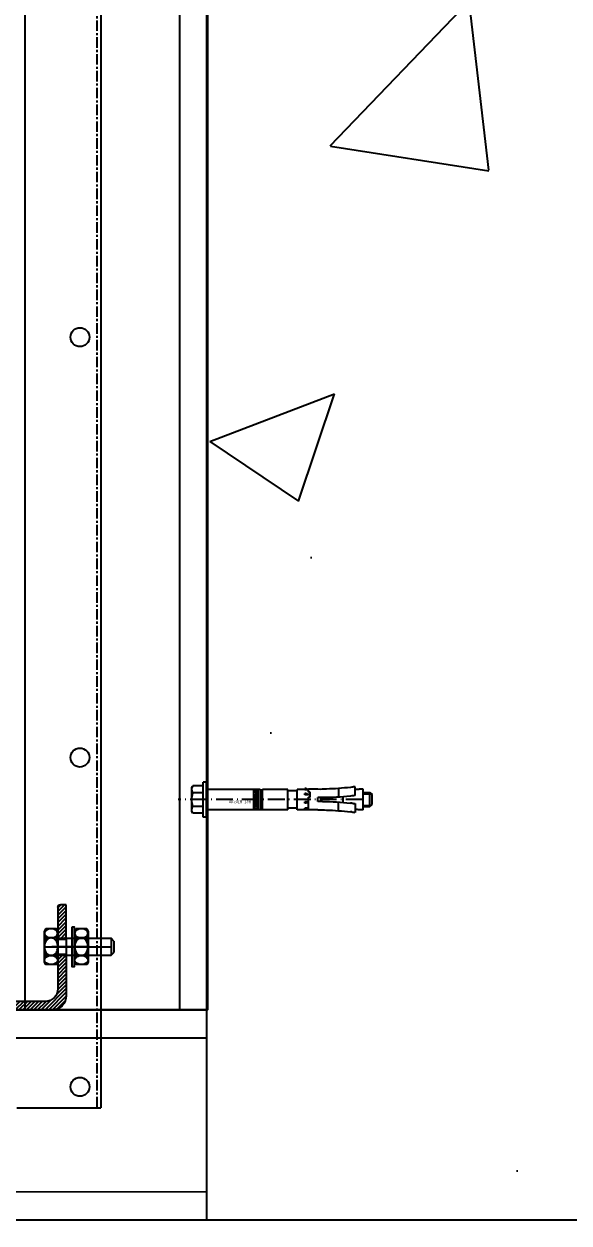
# Model space of a CAD drawing. Header units: millimetres. Extents: x -198529 to 244266, y -64 to 158464.
# Drawn here: x -167201 to -166812, y 119185 to 120041 of the extents above; entities that cross this region are included whole.
import ezdxf

# ---------------------------------------------------------------- set-up
doc = ezdxf.new("R2010")
doc.units = ezdxf.units.MM
doc.linetypes.add('ACAD_ISO10W100', pattern=[18.5, 12, -3, 0.5, -3])
doc.linetypes.add('CENTER', pattern=[12, 7.5, -1.5, 1.5, -1.5])
for name, color, linetype in [('0-DCC', 30, 'Continuous'), ('0-DCC-STRUC', 180, 'Continuous'), ('0-DCC-STRUC-T', 4, 'Continuous'), ('ANCHOR BOLTS', 4, 'Continuous'), ('ANGEL STEEL_75x75x3.0', 22, 'Continuous'), ('BOLTS', 3, 'Continuous'), ('COIL-BANK', 8, 'Continuous'), ('MITTELLINIEN', 3, 'ACAD_ISO10W100')]:
    doc.layers.add(name, color=color, linetype=linetype)
doc.styles.add('DIM_FONT', font='SIMPLEX', dxfattribs={"width": 0.7, "bigfont": 'GBCBIG'})
doc.dimstyles.new('DIM-1', dxfattribs={"dimtxt": 150, "dimasz": 100, "dimexe": 100, "dimexo": 100, "dimgap": 100, "dimtad": 1, "dimdec": 0, "dimzin": 12, "dimdsep": 46, "dimtxsty": 'DIM_FONT', "dimblk": 'ARCHTICK', "dimcen": 2.5, "dimclrd": 256, "dimclre": 256, "dimclrt": 256, "dimadec": 0, "dimazin": 3, "dimtfac": 1, "dimtdec": 0, "dimtix": 1, "dimtmove": 2, "dimatfit": 3, "dimfxl": 1, "dimlwd": -1, "dimlwe": -1, "dimarcsym": 0})
pattern_1 = [(45, (70645.0448, 93964.8255), (-1.325825215, 1.325825215), [])]

# ---------------------------------------------------------------- blocks, each defined once
blk = doc.blocks.new('_ArchTick')
at = {"color": 0, "linetype": 'ByBlock', "const_width": 0.4}
blk.add_lwpolyline([(-0.5, -0.5), (0.5, 0.5)], dxfattribs=at)
blk = doc.blocks.new('*D234')
at = {"layer": '0-DCC-STRUC-T', "transparency": 16777216}
for p, q in [((-173645.77, 119087.01), (-173645.77, 117186.06)), ((-166445.77, 117845.06), (-166445.77, 117186.06)), ((-173645.77, 117286.06), (-166445.77, 117286.06))]:
    blk.add_line(p, q, dxfattribs=at)
at = {"layer": 'Defpoints', "color": 0, "transparency": 16777216}
for p in [(-173645.77, 119187.01), (-166445.77, 117945.06), (-166445.77, 117286.06)]:
    blk.add_point(p, dxfattribs=at)
at = {"layer": '0-DCC-STRUC-T', "transparency": 16777216, "xscale": 100, "yscale": 100, "zscale": 100, "rotation": 180}
blk.add_blockref('_ArchTick', (-173645.77, 117286.06), dxfattribs=at)
at = {"layer": '0-DCC-STRUC-T', "transparency": 16777216, "xscale": 100, "yscale": 100, "zscale": 100}
blk.add_blockref('_ArchTick', (-166445.77, 117286.06), dxfattribs=at)
at = {"layer": '0-DCC-STRUC-T', "transparency": 16777216, "insert": (-170045.77, 117461.06), "char_height": 150, "attachment_point": 5, "style": 'DIM_FONT'}
blk.add_mtext('7200', dxfattribs=at)
blk = doc.blocks.new('*D245')
at = {"layer": '0-DCC-STRUC-T', "transparency": 16777216}
for p, q in [((-170046, 119087.01), (-170046, 117756)), ((-166445.77, 119087.01), (-166445.77, 117756)), ((-170046, 117856), (-166445.77, 117856))]:
    blk.add_line(p, q, dxfattribs=at)
at = {"layer": 'Defpoints', "color": 0, "transparency": 16777216}
for p in [(-170046, 119187.01), (-166445.77, 119187.01), (-166445.77, 117856)]:
    blk.add_point(p, dxfattribs=at)
at = {"layer": '0-DCC-STRUC-T', "transparency": 16777216, "xscale": 100, "yscale": 100, "zscale": 100, "rotation": 180}
blk.add_blockref('_ArchTick', (-170046, 117856), dxfattribs=at)
at = {"layer": '0-DCC-STRUC-T', "transparency": 16777216, "xscale": 100, "yscale": 100, "zscale": 100}
blk.add_blockref('_ArchTick', (-166445.77, 117856), dxfattribs=at)
at = {"layer": '0-DCC-STRUC-T', "transparency": 16777216, "insert": (-168245.89, 118031), "char_height": 150, "attachment_point": 5, "style": 'DIM_FONT'}
blk.add_mtext('3600', dxfattribs=at)
blk = doc.blocks.new('A$C2DBF4B5B')
h = blk.add_hatch()
h.set_pattern_fill('ANSI31', color=256, scale=15, style=0)
h.set_pattern_definition(pattern_1)
edge = h.paths.add_edge_path()
edge.add_line((39.5, 75), (10, 75))
edge.add_arc((10, 65), 10, 90, 180)
edge.add_line((0, 65), (0, 35.5))
edge.add_line((0, 35.5), (6, 35.5))
edge.add_line((6, 35.5), (6, 60))
edge.add_arc((15, 60), 9, 90, 180, ccw=False)
edge.add_line((15, 69), (39.5, 69))
edge.add_line((39.5, 69), (39.5, 75))
h = blk.add_hatch()
h.set_pattern_fill('ANSI31', color=256, scale=15, style=0)
h.set_pattern_definition(pattern_1)
edge = h.paths.add_edge_path()
edge.add_line((50.5, 69), (50.5, 75))
edge.add_line((50.5, 75), (75, 75))
edge.add_line((75, 75), (75, 71))
edge.add_arc((73, 71), 2, -90, 0, ccw=False)
edge.add_line((73, 69), (50.5, 69))
h = blk.add_hatch()
h.set_pattern_fill('ANSI31', color=256, scale=15, style=0)
h.set_pattern_definition(pattern_1)
edge = h.paths.add_edge_path()
edge.add_line((0, 24.5), (6, 24.5))
edge.add_line((6, 24.5), (6, 2))
edge.add_arc((4, 2), 2, -90, 0, ccw=False)
edge.add_line((4, 0), (0, 0))
edge.add_line((0, 0), (0, 24.5))
at = {"color": 8}
for p, q in [((45, 78.55), (45, 64.69)), ((-3.55, 30), (10.31, 30))]:
    blk.add_line(p, q, dxfattribs=at)
for p, q in [((39.5, 75), (10, 75)), ((39.5, 69), (15, 69)), ((50.5, 75), (39.5, 75)), ((39.5, 75), (39.5, 69)), ((50.5, 69), (39.5, 69)), ((50.5, 69), (50.5, 75)), ((50.5, 75), (75, 75)), ((73, 69), (50.5, 69)), ((75, 75), (75, 71)), ((0, 35.5), (0, 65)), ((6, 60), (6, 35.5)), ((0, 24.5), (0, 35.5)), ((6, 35.5), (0, 35.5)), ((6, 35.5), (6, 24.5)), ((0, 24.5), (6, 24.5)), ((0, 24.5), (0, 0)), ((6, 2), (6, 24.5)), ((0, 0), (4, 0))]:
    blk.add_line(p, q)
for centre, radius, start, end in [((10, 65), 10, 90, 180), ((15, 60), 9, 90, 180), ((73, 71), 2, 270, 0), ((4, 2), 2, 270, 0)]:
    blk.add_arc(centre, radius, start, end)
blk = doc.blocks.new('A$C4EA80240')
for p, q in [((2.55, 9.68), (1.32, 9.68)), ((10.16, 9.68), (6.43, 9.68)), ((7.67, 1.08), (7.67, 10.68)), ((21.6, 9.68), (17.87, 9.68)), ((20.36, 1.08), (20.36, 10.68)), ((26.72, 2.08), (26.72, 9.68)), ((2.55, 2.08), (1.32, 2.08)), ((10.13, 2.08), (6.43, 2.08)), ((21.6, 2.08), (17.9, 2.08))]:
    blk.add_line(p, q)
at = {"color": 8}
blk.add_line((14.02, 0), (14.02, 11.74), dxfattribs=at)
blk.add_lwpolyline([(28.04, 12.68), (0, 12.68), (0, 10.68), (28.04, 10.68)], close=True)
blk.add_lwpolyline([(25.48, 2.08), (26.72, 2.08), (24.98, 1.08), (3.05, 1.08), (1.32, 2.08), (1.32, 9.68), (3.05, 10.68), (24.98, 10.68), (26.72, 9.68), (25.48, 9.68)])
blk.add_ellipse((4.49, 5.88), major_axis=(0, 4.8), ratio=0.661547)
at = {"extrusion": (0, 0, -1)}
for centre, major_axis, ratio in [((14.02, 5.87), (6.36, 0), 0.753789), ((23.54, 5.88), (0, 4.8), 0.661547)]:
    blk.add_ellipse(centre, major_axis=major_axis, ratio=ratio, dxfattribs=at)
blk = doc.blocks.new('A$C147C6879')
at = {"layer": 'BOLTS'}
for p, q in [((9.6, 19.05), (0, 19.05)), ((8.6, 25.4), (1, 25.4)), ((1, 20.28), (1, 16.55)), ((8.6, 20.28), (8.6, 16.58)), ((9.6, 18.7), (47.6, 18.7)), ((49.6, 16.7), (47.6, 18.7)), ((47.6, 18.7), (47.6, 6.7)), ((0.02, 12.7), (47.6, 12.7)), ((1, 8.85), (1, 5.12)), ((8.6, 8.81), (8.6, 5.12)), ((47.6, 6.7), (49.6, 8.7)), ((49.6, 16.7), (49.6, 8.7)), ((9.6, 6.35), (0, 6.35)), ((1, 1.24), (1, 0)), ((8.6, 1.24), (8.6, 0)), ((9.6, 6.7), (47.6, 6.7))]:
    blk.add_line(p, q, dxfattribs=at)
blk.add_lwpolyline([(8.6, 24.16), (8.6, 25.4), (9.6, 23.66), (9.6, 1.73), (8.6, 0), (1, 0), (0, 1.73), (0, 23.66), (1, 25.4), (1, 24.16)], dxfattribs=at)
at = {"layer": 'BOLTS', "extrusion": (0, 0, -1)}
for centre, major_axis, ratio in [((4.8, 22.22), (-4.8, 0), 0.661547), ((4.81, 12.7), (0, 6.36), 0.753789)]:
    blk.add_ellipse(centre, major_axis=major_axis, ratio=ratio, dxfattribs=at)
at = {"layer": 'BOLTS'}
blk.add_ellipse((4.8, 3.18), major_axis=(-4.8, 0), ratio=0.661547, dxfattribs=at)
blk = doc.blocks.new('DCC2850x2300(左)')
at = {"color": 0, "linetype": 'CENTER'}
blk.add_line((50697, -72178.48), (50697, -74478.48), dxfattribs=at)
at = {"color": 0, "linetype": 'Continuous'}
for p in [(50700, -72178.48), (50640, -74478.48)]:
    blk.add_line(p, (50700, -74478.48), dxfattribs=at)
for centre in [(50685, -73928.48), (50685, -74228.48), (50685, -74463.48)]:
    blk.add_circle(centre, 6.75, dxfattribs=at)
blk = doc.blocks.new('H10_40')
for p, q in [((-106.08, 2.88), (-106.08, 9.15)), ((-103.59, 8.83), (-102.63, 8.72)), ((0, -12.5), (0, 12.5)), ((0, 12.5), (2.5, 12.5)), ((2.5, -12.5), (2.5, 12.5)), ((2.5, 9.81), (9.74, 9.81)), ((9.74, 9.81), (10.5, 8.5)), ((-116.54, 5), (-118, 3.54)), ((-118, -3.54), (-118, 3.54)), ((-111.6, 4.11), (-117.44, 4.11)), ((-111.6, 5), (-116.54, 5)), ((-116.54, -5), (-116.54, 5)), ((-111.6, -7.21), (-111.6, 7.46)), ((-111.6, 7.46), (-108.8, 7.46)), ((-103.66, 2.59), (-102.62, 2.48)), ((-97.43, -1.79), (-97.43, 1.79)), ((-94.15, 7.92), (-94.15, 1.77)), ((-82.75, 1.41), (-79.42, 1.41)), ((-79.42, 7.33), (-72.58, 7.33)), ((-79.42, -1.41), (-79.42, 1.41)), ((-74, 1.65), (-74, 5.25)), ((-74, 5.25), (-72.58, 5.25)), ((-74, 1.65), (-72.58, 1.65)), ((-71.07, 7.9), (-72.58, 7.05)), ((-71.07, 7.7), (-72.58, 6.86)), ((-72.58, 5.25), (-72.58, 7.33)), ((-72.58, 7.21), (-72.3, 7.21)), ((-72.58, 6.86), (-70.08, 6.86)), ((-71.07, 4.36), (-72.58, 3.92)), ((-72.58, 3.27), (-72.58, 3.92)), ((-71.07, 3.71), (-72.58, 3.27)), ((-72.58, 3.27), (-70.08, 3.27)), ((-72.58, -7.21), (-72.58, 1.65)), ((-71.07, 7.9), (-70.08, 7.9)), ((-71.07, 7.7), (-71.07, 7.9)), ((-71.07, 7.7), (-70.08, 7.7)), ((-71.07, 4.36), (-70.08, 4.36)), ((-71.07, 3.71), (-71.07, 4.36)), ((-71.07, 3.71), (-70.08, 3.71)), ((-70.08, 6.86), (-70.08, 7.9)), ((-70.08, 7.21), (-64.5, 7.21)), ((-70.08, 3.27), (-70.08, 4.36)), ((-64.5, -7.21), (-64.5, 7.21)), ((-64.5, 6.17), (-58, 6.17)), ((-58, 7.21), (-40, 7.21)), ((-58, -7.21), (-58, 7.21)), ((-40, -7.21), (-40, 7.21)), ((-38.33, 7.01), (-40, 7.01)), ((-38.33, 7.21), (0, 7.21)), ((-38.33, 7.21), (-38.33, -7.21)), ((0, 0), (0, 0)), ((2.5, 4.91), (9.74, 4.91)), ((10.5, -8.5), (10.5, 8.5)), ((-116.54, -5), (-118, -3.54)), ((-111.6, -4.11), (-117.44, -4.11)), ((-111.6, -5), (-116.54, -5)), ((-111.6, -7.21), (-108.8, -7.21)), ((-106.08, -2.88), (-106.08, -9.15)), ((-103.66, -2.59), (-102.62, -2.48)), ((-94.15, -7.92), (-94.15, -1.77)), ((-82.75, -1.41), (-79.42, -1.41)), ((-79.42, -7.33), (-72.58, -7.33)), ((-72.58, -1.5), (-70.08, -1.5)), ((-72.58, -1.5), (-71.07, -1.73)), ((-72.58, -2.23), (-71.07, -2.45)), ((-72.58, -6.05), (-71.07, -6.81)), ((-72.58, -6.05), (-70.08, -6.05)), ((-72.58, -6.42), (-71.07, -7.18)), ((-72.58, -7.21), (-64.5, -7.21)), ((-71.07, -1.73), (-70.08, -1.73)), ((-71.07, -2.45), (-71.07, -1.73)), ((-71.07, -2.45), (-70.08, -2.45)), ((-71.07, -6.81), (-70.08, -6.81)), ((-71.07, -7.18), (-71.07, -6.81)), ((-71.07, -7.18), (-70.08, -7.18)), ((-70.08, -2.45), (-70.08, -1.5)), ((-70.08, -7.18), (-70.08, -6.05)), ((-64.5, -6.17), (-58, -6.17)), ((-58, -7.21), (-40, -7.21)), ((-38.33, -7.01), (-40, -7.01)), ((-38.33, -7.21), (0, -7.21)), ((2.5, -4.91), (9.74, -4.91)), ((9.74, -9.81), (10.5, -8.5)), ((-103.59, -8.83), (-102.63, -8.72)), ((0, -12.5), (2.5, -12.5)), ((2.5, -9.81), (9.74, -9.81))]:
    blk.add_line(p, q)
at = {"color": 1}
for p, q in [((-36.74, -6.99), (-36.74, 6.99)), ((-33.73, 6.99), (-36.74, 6.99)), ((-36.24, 5.54), (-36.24, 6.49)), ((-34.23, 6.49), (-36.24, 6.49)), ((-34.23, 5.54), (-36.24, 5.54)), ((-36.24, 1.12), (-36.24, 5.25)), ((-35.41, 5.25), (-36.24, 5.25)), ((-35.41, 1.12), (-36.24, 1.12)), ((-35.41, 3.66), (-35.41, 5.25)), ((-34.23, 3.66), (-35.41, 3.66)), ((-34.23, 2.71), (-35.41, 2.71)), ((-35.41, 1.12), (-35.41, 2.71)), ((-34.23, 1.77), (-35.06, 1.77)), ((-35.06, 1.77), (-35.06, -0.12)), ((-34.23, 5.54), (-34.23, 6.49)), ((-34.23, 2.71), (-34.23, 3.66)), ((-34.23, -1.06), (-34.23, 1.77)), ((-33.96, 7.22), (-33.92, 7.24)), ((-33.73, -6.99), (-33.73, 6.99)), ((-33.73, -6.99), (-36.74, -6.99)), ((-36.24, -1.06), (-36.24, -0.12)), ((-35.06, -0.12), (-36.24, -0.12)), ((-34.23, -1.06), (-36.24, -1.06)), ((-36.24, -2.3), (-36.24, -1.36)), ((-34.23, -1.36), (-36.24, -1.36)), ((-34.23, -2.3), (-36.24, -2.3)), ((-34.23, -2.59), (-36.24, -2.59)), ((-36.24, -3.54), (-36.24, -2.59)), ((-35.65, -3.54), (-36.24, -3.54)), ((-36.24, -6.49), (-36.24, -5.54)), ((-35.65, -5.54), (-36.24, -5.54)), ((-34.23, -6.49), (-36.24, -6.49)), ((-35.65, -5.54), (-35.65, -3.54)), ((-34.82, -3.54), (-34.23, -3.54)), ((-34.82, -5.54), (-34.82, -3.54)), ((-34.23, -5.54), (-34.82, -5.54)), ((-34.23, -2.3), (-34.23, -1.36)), ((-34.23, -3.54), (-34.23, -2.59)), ((-34.23, -6.49), (-34.23, -5.54))]:
    blk.add_line(p, q, dxfattribs=at)
for centre, radius, start, end in [((-81.08, 192.63), 185.17, 262.24093, 263.01899), ((-81.08, 192.63), 185.17, 263.31699, 268.58991), ((6.2, 7.35), 4.3, 325.43491, 30), ((-108.8, -21.29), 28.75, 84.57411, 90), ((-82.41, 192.63), 191.23, 262.88816, 263.61793), ((-82.41, 192.63), 191.23, 263.93401, 269.89763), ((-81.08, 57.09), 49.79, 264.74836, 271.91847), ((-5.74, 0), 16.24, 342.41205, 17.58795), ((-108.8, 21.54), 28.75, 270, 275.42589), ((-82.41, -192.63), 191.23, 96.38207, 97.11184), ((-81.08, -192.63), 185.17, 91.41009, 96.68301), ((-82.41, -192.63), 191.23, 90.10237, 96.06599), ((-81.08, -57.09), 49.79, 88.08154, 95.25164), ((6.2, -7.35), 4.3, 330, 34.56509), ((-81.08, -192.63), 185.17, 96.98101, 97.75907)]:
    blk.add_arc(centre, radius, start, end)
at = {"layer": 'MITTELLINIEN', "color": 8}
blk.add_line((-111.26, 0), (20.25, 0), dxfattribs=at)
at = {"color": 1}
blk.add_text('HSL M10/40', height=2, dxfattribs=at).set_placement((-31.61, -2.56))

msp = doc.modelspace()

# ---------------------------------------------------------------- hatches: boundary and pattern name
at = {"transparency": 33554687}
h = msp.add_hatch(dxfattribs=at)
h.set_pattern_fill('AR-SAND', color=252, scale=100)
h.paths.add_polyline_path([(-167070.77, 119187.01), (-165820.77, 119187.01), (-165820.77, 125287.01), (-167070.04, 125287.01)])
h = msp.add_hatch(dxfattribs=at)
h.set_pattern_fill('AR-CONC', color=252, scale=5)
h.paths.add_polyline_path([(-167070.77, 119187.01), (-165820.77, 119187.01), (-165820.77, 125287.01), (-167070.04, 125287.01)])

# ---------------------------------------------------------------- linework, layer by layer
at = {"layer": '0-DCC-STRUC'}
for points in [[(-167070.04, 121497.01), (-167070.04, 119337.01), (-167220.04, 119337.01), (-167220.04, 121497.01)], [(-167090.04, 121497.01), (-167090.04, 119337.01), (-167200.04, 119337.01), (-167200.04, 121497.01)], [(-167070.74, 119186.97), (-173070.77, 119187.01), (-173070.77, 119337.01), (-167070.74, 119336.97)], [(-167070.74, 119206.97), (-173070.77, 119207.01), (-173070.77, 119317.01), (-167070.74, 119316.97)]]:
    msp.add_lwpolyline(points, close=True, dxfattribs=at)
at = {"layer": 'COIL-BANK'}
msp.add_line((-177508.96, 119187.01), (-157362.55, 119187.01), dxfattribs=at)
msp.add_lwpolyline([(-167070.77, 119187.01), (-165820.77, 119187.01), (-165820.77, 125287.01), (-167070.04, 125287.01)], close=True, dxfattribs=at)

# ---------------------------------------------------------------- block references
at = {"layer": '0-DCC'}
msp.add_blockref('DCC2850x2300(左)', (-217846, 193745.49), dxfattribs=at)
at = {"layer": 'ANCHOR BOLTS', "xscale": -1}
msp.add_blockref('H10_40', (-167070.73, 119487.02), dxfattribs=at)
at = {"layer": 'ANGEL STEEL_75x75x3.0', "xscale": -1, "rotation": 270}
msp.add_blockref('A$C2DBF4B5B', (-167245.77, 119337.01), dxfattribs=at)
at = {"layer": 'BOLTS'}
msp.add_blockref('A$C147C6879', (-167186.37, 119369.31), dxfattribs=at)
at = {"layer": 'BOLTS', "color": 2, "rotation": 90}
msp.add_blockref('A$C4EA80240', (-167154.09, 119367.99), dxfattribs=at)

# ---------------------------------------------------------------- dimensions: what is measured, and where the dimension line sits
at = {"layer": '0-DCC-STRUC-T'}
for base, p1, p2, picture, middle in [((-166445.77, 117286.06), (-173645.77, 119187.01), (-166445.77, 117945.06), '*D234', (-170045.77, 117461.06)), ((-166445.77, 117856), (-170046, 119187.01), (-166445.77, 119187.01), '*D245', (-168245.89, 118031))]:
    dim = msp.add_linear_dim(base=base, p1=p1, p2=p2, dimstyle='DIM-1', dxfattribs=at)
    dim.commit()
    dim.dimension.update_dxf_attribs({"geometry": picture, "text_midpoint": middle})

doc.saveas('drawing.dxf')
